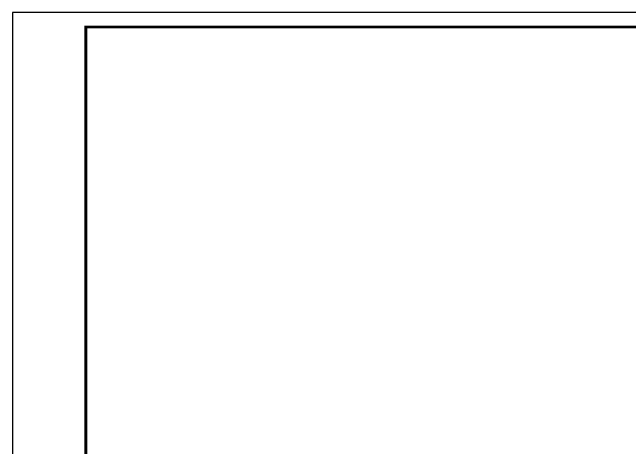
# Model space of a CAD drawing. Extents: x 43627 to 1359545, y -692302 to -50983.
# Drawn here: x 43627 to 64668, y -94143 to -79293 of the extents above; entities that cross this region are included whole.
import ezdxf
from ezdxf.enums import TextEntityAlignment as Align

# ---------------------------------------------------------------- set-up
doc = ezdxf.new("R2010")
doc.units = 0
doc.header["$LTSCALE"] = 1000
doc.header["$MEASUREMENT"] = 0
for name, color, linetype in [('tuqian_neibu_pl', 7, 'Continuous'), ('图签目录', 255, 'Continuous'), ('标准图签', 7, 'Continuous')]:
    doc.layers.add(name, color=color, linetype=linetype)
doc.styles.get("Standard").update_dxf_attribs({"font": 'gbenor.shx', "bigfont": 'gbcbig.shx'})
doc.styles.add('宋体', font='宋体.ttf', dxfattribs={"width": 0.8})

# ---------------------------------------------------------------- blocks, each defined once
blk = doc.blocks.new('ztwj01')
at = {"layer": 'tuqian_neibu_pl'}
blk.add_lwpolyline([(0, 0), (42000, 0), (42000, 29700), (0, 29700)], close=True, dxfattribs=at)
at = {"layer": 'tuqian_neibu_pl', "const_width": 100}
blk.add_lwpolyline([(2500, 500), (41500, 500), (41500, 29200), (2500, 29200)], close=True, dxfattribs=at)
at = {"layer": '图签目录', "lineweight": 30, "width": 0.8, "flags": 104}
for tag, p in [('建设单位', (17900, 1966)), ('工程名称', (25900, 1992)), ('图纸名称', (33900, 2000))]:
    blk.add_attdef(tag, text='', height=300, dxfattribs=at).set_placement(p, align=Align.MIDDLE_CENTER)
at = {"layer": '图签目录', "style": '宋体', "width": 0.8}
for tag, p in [('图纸编号', (40208, 2013)), ('图纸时间', (32025, 1028)), ('设计号', (35900, 1000))]:
    blk.add_attdef(tag, text='', height=300, dxfattribs=at).set_placement(p, align=Align.MIDDLE)
for tag, p in [('65', (37897, 864)), ('3', (40197, 847))]:
    blk.add_attdef(tag, text='', height=300, dxfattribs=at).set_placement(p, align=Align.CENTER)

msp = doc.modelspace()

# ---------------------------------------------------------------- block references
at = {"layer": '标准图签'}
msp.add_blockref('ztwj01', (43627, -108993), dxfattribs=at)

doc.saveas('drawing.dxf')
